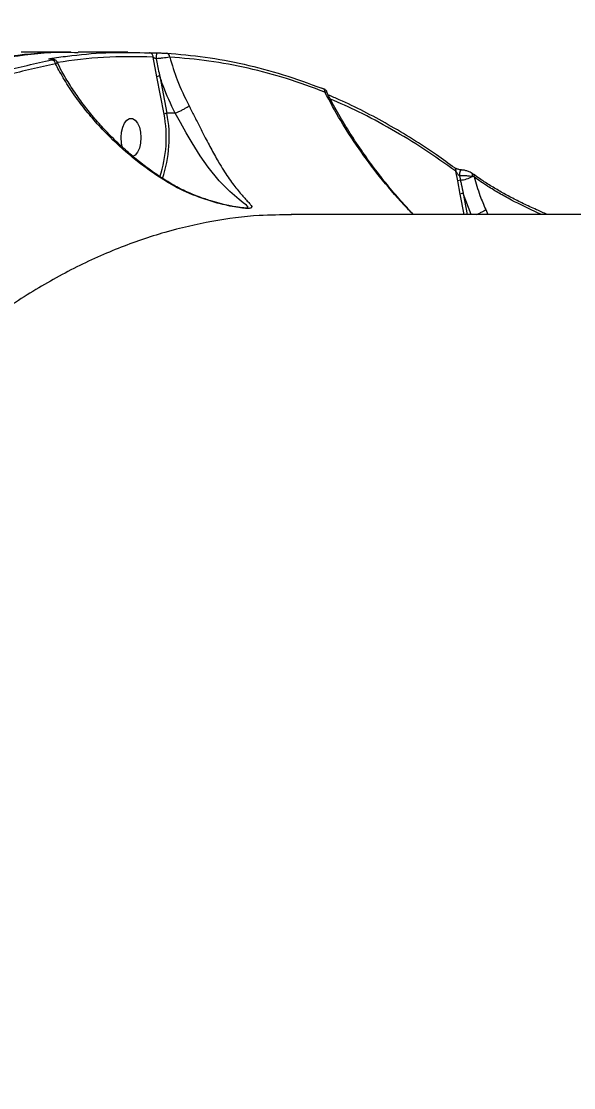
# Model space of a CAD drawing. Header units: millimetres. Extents: x -6521 to 6343, y -6174 to 4868.
# Drawn here: x -2771.3 to -2641.9, y 878.8 to 1128.7 of the extents above; entities that cross this region are included whole.
import ezdxf

# ---------------------------------------------------------------- set-up
doc = ezdxf.new("R2010")
doc.units = ezdxf.units.MM
for name, color, linetype in [('DIKOM_ОБЪЕКТ', 7, 'Continuous'), ('DIKOM_РАЗМЕР_ЗОНА', 7, 'Continuous'), ('DIKOM_РАЗМЕР_ОБЪЕКТА', 7, 'Continuous')]:
    doc.layers.add(name, color=color, linetype=linetype)
doc.styles.add('style1', font='arial.ttf', dxfattribs={"width": 0.8})
doc.dimstyles.new('1-50', dxfattribs={"dimtxt": 300, "dimasz": 200, "dimexe": 100, "dimexo": 0, "dimgap": 100, "dimtad": 1, "dimtxsty": 'style1', "dimcen": 200, "dimclrd": 7, "dimclre": 7, "dimclrt": 7, "dimadec": 1, "dimazin": 2, "dimtfac": 1, "dimtmove": 0, "dimatfit": 2, "dimfxl": 0, "dimlwd": 25, "dimlwe": 18, "dimarcsym": 0})

# ---------------------------------------------------------------- blocks, each defined once
blk = doc.blocks.new('*D12')
at = {"layer": 'Defpoints', "color": 0, "transparency": 16777216}
for p in [(918.99, 3251.45), (5268.57, 3251.45), (-3684.78, -1936.75)]:
    blk.add_point(p, dxfattribs=at)
at = {"layer": 'DIKOM_РАЗМЕР_ОБЪЕКТА', "color": 7, "lineweight": 18, "transparency": 16777216}
for p, q in [((918.99, 3251.45), (5368.57, 3251.45)), ((-3684.78, -1936.75), (5368.57, -1936.75))]:
    blk.add_line(p, q, dxfattribs=at)
at = {"layer": 'DIKOM_РАЗМЕР_ОБЪЕКТА', "color": 7, "lineweight": 25, "transparency": 16777216}
blk.add_line((5268.57, -1736.75), (5268.57, 3051.45), dxfattribs=at)
at = {"layer": 'DIKOM_РАЗМЕР_ОБЪЕКТА', "color": 7, "transparency": 16777216}
for points in [[(5235.23, 3051.45), (5301.9, 3051.45), (5268.57, 3251.45)], [(5235.23, -1736.75), (5301.9, -1736.75), (5268.57, -1936.75)]]:
    blk.add_solid(points, dxfattribs=at)
at = {"layer": 'DIKOM_РАЗМЕР_ОБЪЕКТА', "color": 7, "transparency": 16777216, "insert": (5015.39, 711.25), "char_height": 300, "attachment_point": 5, "rotation": 90, "style": 'style1'}
blk.add_mtext('5150', dxfattribs=at)
blk = doc.blocks.new('*D13')
at = {"layer": 'Defpoints', "color": 0, "transparency": 16777216}
for p in [(1683.24, 4867.99), (-4359.52, -3960.36), (6242.61, -3960.36)]:
    blk.add_point(p, dxfattribs=at)
at = {"layer": 'DIKOM_РАЗМЕР_ЗОНА', "color": 7, "lineweight": 18, "transparency": 16777216}
for p, q in [((1683.24, 4867.99), (6342.61, 4867.99)), ((-4359.52, -3960.36), (6342.61, -3960.36))]:
    blk.add_line(p, q, dxfattribs=at)
at = {"layer": 'DIKOM_РАЗМЕР_ЗОНА', "color": 7, "lineweight": 25, "transparency": 16777216}
blk.add_line((6242.61, 4667.99), (6242.61, -3760.36), dxfattribs=at)
at = {"layer": 'DIKOM_РАЗМЕР_ЗОНА', "color": 7, "transparency": 16777216}
for points in [[(6209.28, 4667.99), (6275.95, 4667.99), (6242.61, 4867.99)], [(6209.28, -3760.36), (6275.95, -3760.36), (6242.61, -3960.36)]]:
    blk.add_solid(points, dxfattribs=at)
at = {"layer": 'DIKOM_РАЗМЕР_ЗОНА', "color": 7, "transparency": 16777216, "insert": (5989.44, 630.24), "char_height": 300, "attachment_point": 5, "rotation": 90, "style": 'style1'}
blk.add_mtext('8850', dxfattribs=at)

msp = doc.modelspace()

# ---------------------------------------------------------------- linework, layer by layer
at = {"layer": 'DIKOM_ОБЪЕКТ', "color": 7, "linetype": 'Continuous', "lineweight": 15}
for p, q in [((-2759.748, 1121.464), (-2771.32, 1121.464)), ((-2746.39, 1121.464), (-2758.034, 1121.464)), ((-2739.56, 1115.725), (-2740.435, 1120.347)), ((-2737.872, 1106.996), (-2739.56, 1115.725)), ((-2738.89, 1115.901), (-2737.202, 1107.172)), ((-2735.25, 1107.172), (-2737.202, 1107.172)), ((-2735.246, 1107.173), (-2735.25, 1107.172)), ((-2669.034, 1091.321), (-2669.461, 1093.578)), ((-2668.623, 1092.551), (-2668.413, 1091.493)), ((-2668.192, 1093.89), (-2668.206, 1093.891)), ((-2665.195, 1092.242), (-2665.619, 1092.329)), ((-2668.445, 1088.222), (-2669.034, 1091.321)), ((-2667.525, 1083.464), (-2668.445, 1088.222)), ((-2665.904, 1083.464), (-2667.775, 1088.398)), ((-2667.775, 1088.398), (-2666.821, 1083.464)), ((-2718.838, 1084.978), (-2718.729, 1084.977)), ((-2662.498, 1084.598), (-2662.019, 1083.464)), ((-2410.014, 1083.464), (-2708.064, 1083.464))]:
    msp.add_line(p, q, dxfattribs=at)
at = {"layer": 'DIKOM_ОБЪЕКТ', "color": 7, "linetype": 'Continuous', "lineweight": 15, "flags": 128}
for points in [[(-2764.594, 1119.975), (-2764.426, 1119.956), (-2764.382, 1119.944)], [(-2739.353, 1121.307), (-2739.444, 1121.284), (-2739.531, 1121.204), (-2739.608, 1121.07), (-2739.671, 1120.892), (-2739.716, 1120.68), (-2739.741, 1120.445), (-2739.743, 1120.203), (-2739.723, 1119.967)], [(-2718.729, 1084.977), (-2718.513, 1084.975), (-2718.401, 1084.988), (-2718.146, 1085.145), (-2718.535, 1085.612), (-2719.305, 1086.208), (-2720.26, 1086.934), (-2722.475, 1088.817), (-2724.919, 1091.316), (-2727.522, 1094.526), (-2729.383, 1097.187), (-2731.316, 1100.263), (-2732.655, 1102.551), (-2734.029, 1104.991), (-2735.245, 1107.172), (-2735.246, 1107.173), (-2735.246, 1107.173)], [(-2747.922, 1101.464), (-2747.828, 1102.732), (-2747.554, 1103.897), (-2747.122, 1104.865), (-2746.567, 1105.558), (-2745.934, 1105.918), (-2745.275, 1105.918), (-2744.642, 1105.558), (-2744.087, 1104.865), (-2743.655, 1103.897), (-2743.381, 1102.732), (-2743.287, 1101.464), (-2743.381, 1100.196), (-2743.655, 1099.031), (-2744.087, 1098.063), (-2744.642, 1097.371), (-2745.2, 1097.033)], [(-2747.58, 1099.111), (-2747.828, 1100.196), (-2747.922, 1101.464)], [(-2668.206, 1093.891), (-2668.289, 1093.87), (-2668.392, 1093.772), (-2668.485, 1093.603), (-2668.559, 1093.377), (-2668.61, 1093.112), (-2668.632, 1092.829), (-2668.623, 1092.551)], [(-2665.468, 1092.956), (-2665.46, 1092.95), (-2665.401, 1092.899)]]:
    msp.add_lwpolyline(points, dxfattribs=at)
at = {"layer": 'DIKOM_ОБЪЕКТ', "color": 7, "linetype": 'Continuous', "lineweight": 15}
for centre, radius, start, end in [((-2759.163, 1003.511), 117.954, 90.28419, 114.39167), ((-2764.271, 1118.681), 0.978, 2.8169, 85.34183), ((-2741.355, 1120.426), 0.923, 355.07685, 85.35957), ((-2737.43, 1120.355), 0.906, 358.67842, 85.82962), ((-2738.904, 1114.59), 1.311, 89.39551, 120.01454), ((-2700.966, 1112.212), 0.807, 353.442, 87.34236), ((-2766.275, 1101.504), 28.929, 341.45486, 10.94277), ((-2766.05, 1101.482), 29.404, 340.93818, 11.15799), ((-2737.216, 1105.861), 1.31, 89.38853, 120.02151), ((-2670.223, 1093.774), 0.786, 345.51537, 49.88094), ((-2669.302, 1099.549), 8.105, 276.29553, 297.024), ((-2666.316, 1092.607), 0.75, 338.2073, 54.45406), ((-2665.968, 1092.361), 0.781, 351.2867, 43.51376), ((-2668.385, 1090.179), 1.314, 91.2264, 119.59959), ((-2667.789, 1087.087), 1.311, 89.39432, 120.01925)]:
    msp.add_arc(centre, radius, start, end, dxfattribs=at)
for points, knots in [([(-2757.992, 1121.335), (-2759.096, 1121.373), (-2764.311, 1121.554), (-2773.639, 1120.54), (-2785.914, 1118.172), (-2796.683, 1114.969), (-2803.284, 1112.057), (-2805.877, 1110.914)], [0, 0, 0, 0, 0.0686252, 0.323981, 0.5795457, 0.8349015, 1, 1, 1, 1]), ([(-2791.873, 1110.972), (-2790.242, 1111.721), (-2784.874, 1114.184), (-2775.639, 1117.205), (-2768.007, 1118.839), (-2764.191, 1119.657)], [0, 0, 0, 0, 0.1792027, 0.5896024, 1, 1, 1, 1]), ([(-2764.388, 1119.816), (-2764.415, 1119.817), (-2764.555, 1119.82), (-2764.766, 1119.833), (-2764.918, 1119.865), (-2764.903, 1119.914), (-2764.704, 1119.954), (-2764.594, 1119.975)], [0, 0, 0, 0, 0.0440748, 0.224563, 0.4337644, 0.6875129, 1, 1, 1, 1]), ([(-2764.594, 1119.975), (-2764.252, 1120.03), (-2762.541, 1120.306), (-2757.807, 1120.942), (-2750.375, 1121.551), (-2744.314, 1121.415), (-2741.28, 1121.347)], [0, 0, 0, 0, 0.044141, 0.2207135, 0.6100108, 1, 1, 1, 1]), ([(-2764.36, 1119.822), (-2764.401, 1119.822), (-2764.505, 1119.824), (-2764.587, 1119.832), (-2764.591, 1119.833), (-2764.593, 1119.833)], [0, 0, 0, 0, 0.292935, 0.7582575, 1, 1, 1, 1]), ([(-2764.191, 1119.657), (-2764.081, 1119.68), (-2763.888, 1119.722), (-2763.881, 1119.771), (-2764.032, 1119.801), (-2764.235, 1119.813), (-2764.366, 1119.816), (-2764.388, 1119.816)], [0, 0, 0, 0, 0.3277187, 0.5739041, 0.7796449, 0.9627817, 1, 1, 1, 1]), ([(-2762.971, 1119.209), (-2762.983, 1119.241), (-2763.029, 1119.362), (-2763.181, 1119.515), (-2763.378, 1119.656), (-2763.569, 1119.735), (-2763.746, 1119.778), (-2763.962, 1119.808), (-2764.19, 1119.814), (-2764.337, 1119.817)], [0, 0, 0, 0, 0.0528682, 0.1988607, 0.3265031, 0.441499, 0.5511418, 0.7095689, 1, 1, 1, 1]), ([(-2740.435, 1120.347), (-2744.31, 1120.427), (-2751.799, 1120.582), (-2759.27, 1119.562), (-2762.874, 1119.07)], [0, 0, 0, 0, 0.5175486, 1, 1, 1, 1]), ([(-2741.28, 1121.347), (-2741.243, 1121.345), (-2741.107, 1121.339), (-2740.794, 1121.329), (-2740.326, 1121.318), (-2739.824, 1121.31), (-2739.51, 1121.308), (-2739.353, 1121.307)], [0, 0, 0, 0, 0.09189, 0.3355401, 0.5630665, 0.7814401, 1, 1, 1, 1]), ([(-2739.723, 1119.967), (-2739.77, 1119.974), (-2739.825, 1119.984), (-2739.941, 1120.02), (-2740.076, 1120.076), (-2740.247, 1120.179), (-2740.364, 1120.273), (-2740.419, 1120.331), (-2740.435, 1120.347)], [0, 0, 0, 0, 0.1522533, 0.1824923, 0.3869212, 0.6239452, 0.8956167, 1, 1, 1, 1]), ([(-2736.524, 1120.334), (-2736.583, 1120.321), (-2736.802, 1120.271), (-2737.322, 1120.183), (-2738.102, 1120.085), (-2738.938, 1120.007), (-2739.46, 1119.98), (-2739.723, 1119.967)], [0, 0, 0, 0, 0.0903026, 0.3322149, 0.5590669, 0.7775892, 1, 1, 1, 1]), ([(-2739.723, 1119.967), (-2739.503, 1118.861), (-2739.232, 1117.505), (-2738.944, 1116.152), (-2738.89, 1115.901)], [0, 0, 0, 0, 0.8148058, 1, 1, 1, 1]), ([(-2739.353, 1121.307), (-2739.192, 1121.306), (-2738.87, 1121.304), (-2738.355, 1121.295), (-2737.871, 1121.282), (-2737.544, 1121.269), (-2737.403, 1121.261), (-2737.364, 1121.259)], [0, 0, 0, 0, 0.2168828, 0.4334653, 0.6619565, 0.9080615, 1, 1, 1, 1]), ([(-2737.364, 1121.259), (-2734.318, 1121.003), (-2728.224, 1120.49), (-2719.094, 1118.755), (-2709.981, 1116.371), (-2703.946, 1114.136), (-2700.928, 1113.018)], [0, 0, 0, 0, 0.2490995, 0.4981985, 0.7490993, 1, 1, 1, 1]), ([(-2736.524, 1120.334), (-2735.991, 1118.548), (-2734.835, 1114.67), (-2733.007, 1110.943), (-2732.021, 1108.933)], [0, 0, 0, 0, 0.4604897, 1, 1, 1, 1]), ([(-2700.164, 1112.12), (-2703.154, 1113.227), (-2709.133, 1115.441), (-2718.205, 1117.82), (-2727.337, 1119.562), (-2733.462, 1120.077), (-2736.524, 1120.334)], [0, 0, 0, 0, 0.2491006, 0.4982003, 0.7490999, 1, 1, 1, 1]), ([(-2763.293, 1118.729), (-2767.06, 1117.937), (-2774.594, 1116.352), (-2785.832, 1112.485), (-2797.009, 1107.612), (-2804.353, 1103.369), (-2808.025, 1101.248)], [0, 0, 0, 0, 0.2485967, 0.4971938, 0.7485968, 1, 1, 1, 1]), ([(-2762.988, 1119.197), (-2762.966, 1119.154), (-2762.907, 1119.038), (-2763.089, 1118.864), (-2763.264, 1118.749), (-2763.293, 1118.729)], [0, 0, 0, 0, 0.3333388, 0.8892488, 1, 1, 1, 1]), ([(-2737.542, 1091.303), (-2738.228, 1091.738), (-2740.063, 1092.901), (-2742.928, 1094.951), (-2747.189, 1098.348), (-2751.271, 1102.196), (-2755.066, 1106.419), (-2757.862, 1109.946), (-2760.376, 1113.583), (-2762.145, 1116.535), (-2763.046, 1118.256), (-2763.293, 1118.729)], [0, 0, 0, 0, 0.0601165, 0.1609823, 0.2618622, 0.4689751, 0.5884101, 0.7078544, 0.8306449, 0.9534375, 1, 1, 1, 1]), ([(-2737.461, 1091.442), (-2737.788, 1091.641), (-2739.155, 1092.473), (-2741.481, 1094.127), (-2744.444, 1096.408), (-2747.336, 1098.902), (-2750.142, 1101.579), (-2752.83, 1104.424), (-2755.368, 1107.41), (-2757.741, 1110.521), (-2759.902, 1113.723), (-2761.661, 1116.635), (-2762.577, 1118.472), (-2762.949, 1119.216)], [0, 0, 0, 0, 0.0284422, 0.1187757, 0.2118327, 0.3077022, 0.4062885, 0.5072862, 0.6101678, 0.7145878, 0.821109, 0.9275298, 1, 1, 1, 1]), ([(-2735.25, 1107.172), (-2736.267, 1109.302), (-2737.637, 1112.173), (-2738.633, 1115.137), (-2738.89, 1115.901)], [0, 0, 0, 0, 0.7421763, 1, 1, 1, 1]), ([(-2699.689, 1112.212), (-2699.732, 1112.288), (-2699.827, 1112.453), (-2700.039, 1112.643), (-2700.319, 1112.829), (-2700.566, 1112.922), (-2700.716, 1112.979)], [0, 0, 0, 0, 0.155508, 0.3416109, 0.5986086, 1, 1, 1, 1]), ([(-2699.709, 1112.204), (-2699.699, 1112.201), (-2699.65, 1112.188), (-2699.854, 1112.156), (-2700.102, 1112.127), (-2700.164, 1112.12)], [0, 0, 0, 0, 0.1661477, 0.7900873, 1, 1, 1, 1]), ([(-2679.483, 1083.464), (-2680.214, 1084.207), (-2683.044, 1087.086), (-2687.338, 1092.225), (-2692.277, 1098.829), (-2696.588, 1105.436), (-2698.973, 1109.893), (-2700.164, 1112.12)], [0, 0, 0, 0, 0.083036, 0.3218363, 0.5477572, 0.7740635, 1, 1, 1, 1]), ([(-2679.429, 1083.464), (-2680.425, 1084.527), (-2682.551, 1086.795), (-2685.612, 1090.431), (-2688.704, 1094.389), (-2691.722, 1098.593), (-2694.606, 1102.959), (-2697.23, 1107.394), (-2698.935, 1110.471), (-2699.681, 1112.062), (-2699.74, 1112.188)], [0, 0, 0, 0, 0.1175513, 0.2510052, 0.3901704, 0.5353946, 0.6882155, 0.8391499, 0.9872417, 1, 1, 1, 1]), ([(-2669.735, 1094.352), (-2671.151, 1095.382), (-2674.43, 1097.766), (-2679.634, 1101.147), (-2685.32, 1104.553), (-2691.044, 1107.618), (-2695.724, 1109.918), (-2698.511, 1111.085), (-2699.366, 1111.442)], [0, 0, 0, 0, 0.1467674, 0.3397775, 0.5321757, 0.7237741, 0.9153266, 1, 1, 1, 1]), ([(-2669.461, 1093.578), (-2671.957, 1095.344), (-2676.948, 1098.877), (-2684.571, 1103.486), (-2691.874, 1107.43), (-2696.674, 1109.547), (-2698.871, 1110.515)], [0, 0, 0, 0, 0.2595071, 0.5190154, 0.7799504, 1, 1, 1, 1]), ([(-2732.021, 1108.933), (-2731.612, 1108.143), (-2730.76, 1106.496), (-2729.486, 1103.953), (-2728.042, 1101.105), (-2726.46, 1098.107), (-2724.58, 1094.812), (-2722.561, 1091.677), (-2720.517, 1088.982), (-2718.991, 1087.265), (-2717.984, 1086.203), (-2717.407, 1085.532), (-2717.212, 1085.088), (-2717.662, 1084.872), (-2718.713, 1084.865), (-2720.402, 1085.059), (-2722.446, 1085.421), (-2725.839, 1086.198), (-2730.531, 1087.692), (-2734.808, 1089.666), (-2737.081, 1091.027), (-2737.542, 1091.303)], [0, 0, 0, 0, 0.0399717, 0.0832988, 0.1277342, 0.1880421, 0.2502362, 0.3338814, 0.4199839, 0.5013474, 0.5430298, 0.5846631, 0.6297918, 0.6581315, 0.6869619, 0.7180482, 0.7529305, 0.7887575, 0.8810071, 0.9758696, 1, 1, 1, 1]), ([(-2735.246, 1107.173), (-2735.022, 1107.27), (-2734.574, 1107.464), (-2733.805, 1107.847), (-2733.073, 1108.245), (-2732.469, 1108.609), (-2732.154, 1108.827), (-2732.038, 1108.919), (-2732.021, 1108.933)], [0, 0, 0, 0, 0.1975814, 0.3951575, 0.592736, 0.7903041, 0.9681236, 1, 1, 1, 1]), ([(-2668.506, 1093.928), (-2668.509, 1093.928), (-2668.602, 1093.941), (-2668.818, 1093.994), (-2669.152, 1094.094), (-2669.485, 1094.232), (-2669.691, 1094.355), (-2669.722, 1094.381), (-2669.724, 1094.382)], [0, 0, 0, 0, 0.0054895, 0.1654961, 0.3733196, 0.6469349, 0.9769147, 1, 1, 1, 1]), ([(-2668.623, 1092.551), (-2668.653, 1092.562), (-2668.708, 1092.581), (-2668.82, 1092.656), (-2668.986, 1092.81), (-2669.203, 1093.092), (-2669.362, 1093.364), (-2669.444, 1093.54), (-2669.461, 1093.578)], [0, 0, 0, 0, 0.0644729, 0.1180399, 0.2689915, 0.5294688, 0.8995775, 1, 1, 1, 1]), ([(-2665.619, 1092.329), (-2665.824, 1092.36), (-2666.275, 1092.43), (-2667.086, 1092.502), (-2667.916, 1092.546), (-2668.384, 1092.549), (-2668.623, 1092.551)], [0, 0, 0, 0, 0.254338, 0.5586964, 0.7734562, 1, 1, 1, 1]), ([(-2668.205, 1093.893), (-2668.239, 1093.895), (-2668.33, 1093.9), (-2668.438, 1093.917), (-2668.506, 1093.928)], [0, 0, 0, 0, 0.3649603, 1, 1, 1, 1]), ([(-2665.889, 1093.203), (-2666.045, 1093.291), (-2666.4, 1093.489), (-2667.09, 1093.71), (-2667.74, 1093.864), (-2668.087, 1093.873), (-2668.193, 1093.875)], [0, 0, 0, 0, 0.2544553, 0.5783243, 0.8706447, 1, 1, 1, 1]), ([(-2665.477, 1092.945), (-2665.524, 1092.987), (-2665.639, 1093.086), (-2665.786, 1093.164), (-2665.872, 1093.209)], [0, 0, 0, 0, 0.4126739, 1, 1, 1, 1]), ([(-2648.043, 1083.464), (-2648.907, 1083.832), (-2650.846, 1084.659), (-2653.675, 1085.99), (-2656.552, 1087.439), (-2659.243, 1088.911), (-2661.716, 1090.388), (-2663.788, 1091.731), (-2664.912, 1092.562), (-2665.389, 1092.915)], [0, 0, 0, 0, 0.1207302, 0.2712936, 0.4235214, 0.577062, 0.7314487, 0.8861032, 1, 1, 1, 1]), ([(-2665.195, 1092.242), (-2664.776, 1090.792), (-2664.03, 1088.213), (-2662.964, 1085.698), (-2662.498, 1084.598)], [0, 0, 0, 0, 0.5623971, 1, 1, 1, 1]), ([(-2649.386, 1083.464), (-2649.649, 1083.576), (-2652.206, 1084.664), (-2655.577, 1086.347), (-2659.376, 1088.435), (-2662.391, 1090.251), (-2664.158, 1091.506), (-2665.195, 1092.242)], [0, 0, 0, 0, 0.0399318, 0.3874878, 0.5665479, 0.7456024, 1, 1, 1, 1]), ([(-2737.475, 1091.418), (-2737.479, 1091.409), (-2737.485, 1091.398), (-2737.534, 1091.317), (-2737.542, 1091.303)], [0, 0, 0, 0, 0.8256974, 1, 1, 1, 1]), ([(-2718.729, 1084.969), (-2718.793, 1084.969), (-2718.958, 1084.97), (-2719.48, 1085.006), (-2720.289, 1085.101), (-2721.391, 1085.273), (-2722.796, 1085.549), (-2724.553, 1085.959), (-2726.762, 1086.575), (-2729.49, 1087.482), (-2732.516, 1088.721), (-2735.264, 1090.061), (-2736.847, 1091.061), (-2737.458, 1091.446)], [0, 0, 0, 0, 0.0254577, 0.0661852, 0.116684, 0.1770993, 0.2465548, 0.3319245, 0.4398244, 0.57315, 0.7384377, 0.8991347, 1, 1, 1, 1]), ([(-2668.413, 1091.493), (-2668.35, 1091.18), (-2668.143, 1090.147), (-2667.927, 1089.116), (-2667.775, 1088.398)], [0, 0, 0, 0, 0.3030056, 1, 1, 1, 1]), ([(-2664.637, 1083.464), (-2664.511, 1083.516), (-2664.128, 1083.673), (-2663.501, 1083.98), (-2662.924, 1084.301), (-2662.625, 1084.5), (-2662.517, 1084.583), (-2662.498, 1084.598)], [0, 0, 0, 0, 0.1452021, 0.4411335, 0.7370726, 0.9530402, 1, 1, 1, 1]), ([(-2707.986, 1083.366), (-2710.511, 1083.354), (-2716.742, 1083.324), (-2726.657, 1081.98), (-2737.688, 1079.444), (-2748.728, 1075.665), (-2759.738, 1070.651), (-2770.68, 1064.377), (-2781.299, 1056.991), (-2791.569, 1048.549), (-2801.469, 1039.13), (-2811.174, 1028.568), (-2820.64, 1016.852), (-2829.828, 1003.993), (-2838.529, 990.288), (-2846.725, 975.806), (-2854.411, 960.632), (-2861.719, 944.507), (-2868.606, 927.445), (-2875.039, 909.485), (-2880.491, 892.237), (-2885.075, 875.916), (-2888.921, 860.643), (-2892.42, 845.013), (-2895.557, 829.08), (-2898.319, 812.917), (-2900.702, 796.513), (-2902.736, 779.884), (-2903.765, 768.64), (-2904.28, 763.019)], [0, 0, 0, 0, 0.0269364, 0.0664877, 0.1060694, 0.1456205, 0.1863269, 0.2270666, 0.2677729, 0.3071933, 0.3466441, 0.3860645, 0.426635, 0.4672387, 0.5078092, 0.5471361, 0.5864932, 0.6258201, 0.6662929, 0.7067988, 0.7472715, 0.778685, 0.8100985, 0.8417628, 0.873427, 0.9049434, 0.9364601, 0.9682301, 1, 1, 1, 1])]:
    msp.add_open_spline(points, degree=3, knots=knots, dxfattribs=at)

# ---------------------------------------------------------------- dimensions: what is measured, and where the dimension line sits
at = {"layer": 'DIKOM_РАЗМЕР_ЗОНА'}
dim = msp.add_linear_dim(base=(6242.612, -3960.361), p1=(1683.243, 4867.991), p2=(-4359.523, -3960.361), angle=90, text='8850', dimstyle='1-50', dxfattribs=at)
dim.commit()
dim.dimension.update_dxf_attribs({"geometry": '*D13', "text_midpoint": (6242.612, 630.237), "dimtype": 160})
at = {"layer": 'DIKOM_РАЗМЕР_ОБЪЕКТА'}
dim = msp.add_linear_dim(base=(5268.566, 3251.455), p1=(-3684.783, -1936.746), p2=(918.989, 3251.455), angle=90, text='5150', dimstyle='1-50', dxfattribs=at)
dim.commit()
dim.dimension.update_dxf_attribs({"geometry": '*D12', "text_midpoint": (5268.566, 711.247), "dimtype": 160})

doc.saveas('drawing.dxf')
